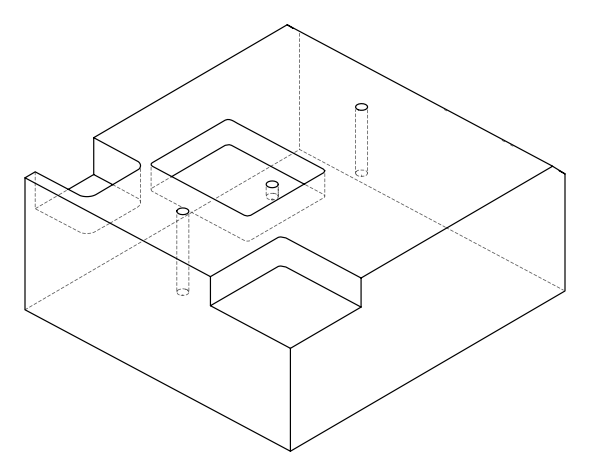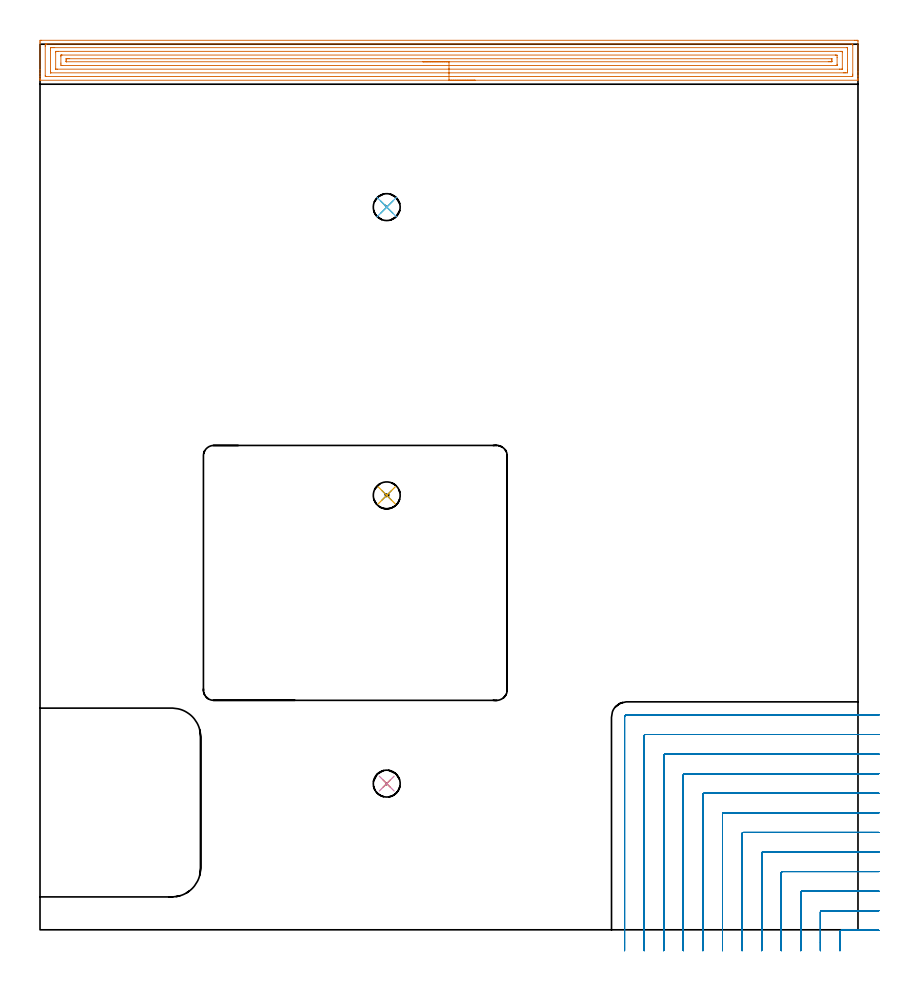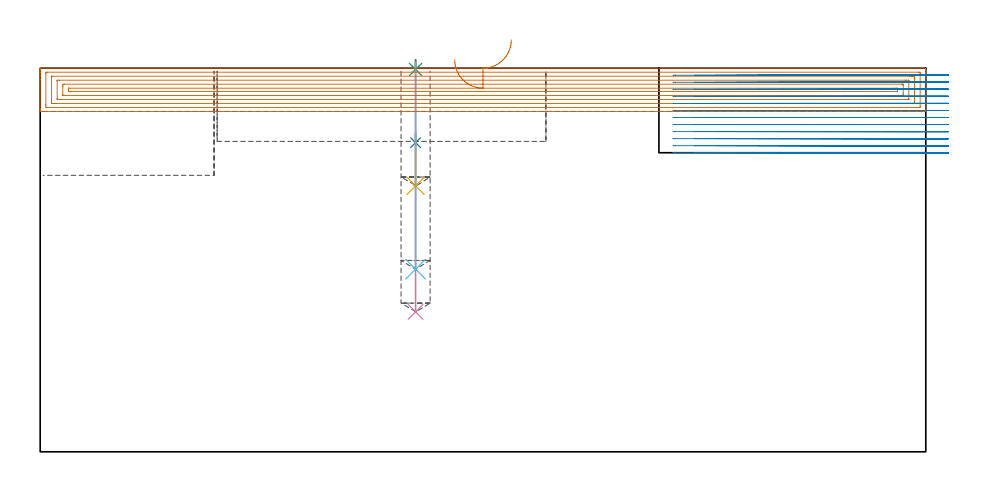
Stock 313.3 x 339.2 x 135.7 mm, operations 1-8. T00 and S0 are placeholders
(PLAN: 10 operations, 5 tool changes, 151.5 min)
(1 SPOT_DRILL | STEP1POCKET | NXT0321_9005460120000 | 0.03 min | 1 mm3)
(2 SPOT_DRILL_1 | STEP1POCKET_1 | NXT0321_9005460120000 | 0.03 min | 2816 mm3)
(3 SPOT_DRILL_2 | STEP1POCKET_2 | NXT0321_9005460120000 | 0.03 min | 1 mm3)
(4 DRILL_BLIND_HOLE_INTO_CENTER | STEP1POCKET | UGT0301_498 | 0.35 min | 6986 mm3)
(5 DRILL_BLIND_HOLE_INTO_CENTER_1 | STEP1POCKET_1 | UGT0301_498 | 0.08 min | 1194 mm3)
(6 DRILL_BLIND_HOLE_INTO_CENTER_2 | STEP1POCKET_2 | UGT0301_498 | 0.29 min | 5733 mm3)
(7 AREA_MILL | FG_CHAMFER_SURFACE | UGT0205_001 | 15.28 min | 36673 mm3)
(8 MILL_CORNER_NOTCH_RECTANGULAR | CORNER_NOTCH_RECTANGULAR | NXT0201_013 | Follow Part, ap 2.5, ae 75% | 33.8 min | 246224 mm3)
(9 MILL_RECTANGULAR_POCKET | POCKET_RECTANGULAR_STRAIGHT | NXT0201_008 | Follow Part, ap 1.5, ae 75% | 93.98 min | 290807 mm3)
(10 MILL_SLOT | SLOT_PARTIAL_RECTANGULAR | UGT0201_094 | Follow Part, ap 5, ae 75% | 7.6 min | 166584 mm3)
(TOOL NXT0321_9005460120000 | NC Spot Drill, 142deg, 12mm, Carbide, Uncoated | D12 PA142 FL30 Z2)
(TOOL UGT0301_498 | Carbide Drill 10.3 mm | D10.3 PA118 FL87 Z2)
(TOOL UGT0205_001 | Chamfer Mill 20 x 3 x 45 deg. | D20 FL50 Z2)
(TOOL NXT0201_013 | ENDMILL 10mm | D10 FL30 Z4)
(TOOL NXT0201_008 | ENDMILL 6mm [2P460-0600-NA 1630] | D6 FL26 Z6)
(TOOL UGT0201_094 | End mill 20 mm | D20 FL38 Z4)
(OP 1 SPOT_DRILL)
G17 G21 G94 G90
T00 M6
G54
G17 G0 G90 X132.8 Y56. S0 M3
G43 Z145.7 H0
G94 G81 G98 Z135.257 F250. R138.7
G80
M5
M2
(OP 2 SPOT_DRILL_1)
G17 G21 G94 G90
T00 M6
G54
G17 G0 G90 X132.8 Y166.4 S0 M3
G43 Z145.7 H0
G94 G81 G98 Z109.357 F250. R112.8
G80
M5
M2
(OP 3 SPOT_DRILL_2)
G17 G21 G94 G90
T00 M6
G54
G17 G0 G90 X132.8 Y276.8 S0 M3
G43 Z145.7 H0
G94 G81 G98 Z135.257 F250. R138.7
G80
M5
M2
(OP 4 DRILL_BLIND_HOLE_INTO_CENTER)
G17 G21 G94 G90
T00 M6
G54
G17 G0 G90 X132.8 Y56. S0 M3
G43 Z145.7 H0
G94 G81 G98 Z49.5 F250. R137.7
G80
M5
M2
(OP 5 DRILL_BLIND_HOLE_INTO_CENTER_1)
G17 G21 G94 G90
T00 M6
G54
G17 G0 G90 X132.8 Y166.4 S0 M3
G43 Z145.7 H0
G94 G81 G98 Z94.1 F250. R111.8
G80
M5
M2
(OP 6 DRILL_BLIND_HOLE_INTO_CENTER_2)
G17 G21 G94 G90
T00 M6
G54
G17 G0 G90 X132.8 Y276.8 S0 M3
G43 Z145.7 H0
G94 G81 G98 Z64.6 F250. R137.7
G80
M5
M2
(OP 7 AREA_MILL)
G17 G21 G94 G90
T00 M6
G54
G17 G0 G90 X166.65 Y325.4 S1061 M3
G43 Z145.7 H0
G94 G1 X166.612 Z144.828 F250.
X166.498 Z143.963
X166.309 Z143.112
X166.047 Z142.28
X165.713 Z141.474
X165.31 Z140.7
X164.842 Z139.964
X164.31 Z139.272
X163.721 Z138.629
X163.078 Z138.039
X162.386 Z137.508
X161.65 Z137.04
X160.876 Z136.637
X160.07 Z136.303
X159.238 Z136.041
X158.386 Z135.852
X157.522 Z135.738
X156.65 Z135.7
X0.182
X0.01 Y325.403 Z135.688
X0.007 Y325.439 Z135.652
X0. Y325.843 Z135.257
Y326.112 Z134.988
Y326.833 Z134.262
Y328.082 Z133.015
Y329.497 Z131.598
Y339.891 Z121.206
X0.002 Y340.155 Z120.943
X0.008 Y340.692 Z120.406
X0.086 Y340.694 Z120.403
X0.629 Y340.7 Z120.4
X312.123
X312.671 Y340.699 Z120.401
X313.214 Y340.694 Z120.403
X313.292 Y340.692 Z120.406
X313.3 Y340.155 Z120.942
Y328.609 Z132.485
Y327.194 Z133.903
Y326.833 Z134.262
Y326.112 Z134.988
Y325.843 Z135.257
Y325.441 Z135.65
X313.291 Y325.403 Z135.688
X313.118 Y325.4 Z135.7
X156.65
Y326.814 Z134.286
X2.417 Y326.815 Z134.285
X2.01 Y326.833 Z134.267
X2.001 Y327.246 Z133.854
X2. Y338.379 Z122.721
X2.001 Y338.792 Z122.308
X2.01 Y339.267 Z121.833
X2.398 Y339.285 Z121.815
X2.417 Y339.286 Z121.814
X310.902 Y339.285 Z121.815
X311.29 Y339.267 Z121.833
X311.299 Y338.854 Z122.246
X311.3 Y327.721 Z133.379
X311.299 Y327.308 Z133.792
X311.29 Y326.833 Z134.267
X310.902 Y326.815 Z134.285
X310.883 Y326.814 Z134.286
X156.65
Y328.228 Z132.872
X4.205 Y328.229 Z132.871
X4.077 Y328.231 Z132.869
X4.032 Y328.233 Z132.867
X4.014 Y328.234 Z132.866
X4.01 Y328.271 Z132.829
X4.005 Y328.406 Z132.694
X4.001 Y328.609 Z132.491
X4. Y328.813 Z132.287
Y336.806 Z124.294
X4.004 Y337.491 Z123.609
X4.007 Y337.687 Z123.413
X4.023 Y337.865 Z123.235
X4.205 Y337.867 Z123.233
X4.717 Y337.87 Z123.23
X5.099 Y337.871 Z123.229
X5.61 Y337.872 Z123.228
X309.095 Y337.871 Z123.229
X309.223 Y337.869 Z123.231
X309.268 Y337.867 Z123.233
X309.286 Y337.866 Z123.234
X309.29 Y337.829 Z123.271
X309.295 Y337.694 Z123.406
X309.299 Y337.491 Z123.609
X309.3 Y337.287 Z123.813
Y329.294 Z131.806
X309.296 Y328.609 Z132.491
X309.293 Y328.413 Z132.687
X309.277 Y328.235 Z132.865
X309.095 Y328.233 Z132.867
X308.583 Y328.23 Z132.87
X308.201 Y328.229 Z132.871
X307.69 Y328.228 Z132.872
X156.65
Y329.643 Z131.457
X6.741
X6.1 Y329.646 Z131.454
X6.027 Y329.648 Z131.452
X6.01 Y329.65 Z131.45
X6.007 Y329.671 Z131.429
X6.004 Y329.725 Z131.375
X6.001 Y329.943 Z131.157
Y336.155 Z124.945
X6.004 Y336.375 Z124.725
X6.007 Y336.43 Z124.67
X6.011 Y336.45 Z124.65
X6.034 Y336.452 Z124.648
X6.142 Y336.455 Z124.645
X6.887 Y336.457 Z124.643
X7.033
X306.559
X307.2 Y336.454 Z124.646
X307.273 Y336.452 Z124.648
X307.29 Y336.45 Z124.65
X307.293 Y336.429 Z124.671
X307.296 Y336.375 Z124.725
X307.299 Y336.157 Z124.943
Y329.945 Z131.155
X307.296 Y329.725 Z131.375
X307.292 Y329.67 Z131.43
X307.289 Y329.65 Z131.45
X307.266 Y329.648 Z131.452
X307.158 Y329.645 Z131.455
X306.413 Y329.643 Z131.457
X306.266
X156.65
Y331.057 Z130.043
X8.676
X8.457 Y331.059 Z130.041
X8.03 Y331.064 Z130.036
X8.01 Y331.274 Z129.826
X8.001 Y331.944 Z129.156
X8. Y334.609 Z126.491
X8.002 Y334.826 Z126.274
X8.007 Y334.994 Z126.106
X8.009 Y335.03 Z126.07
X8.094 Y335.036 Z126.064
X8.239 Y335.04 Z126.06
X8.458 Y335.043 Z126.057
X304.624
X304.843 Y335.041 Z126.059
X305.27 Y335.036 Z126.064
X305.29 Y334.826 Z126.274
X305.299 Y334.156 Z126.944
X305.3 Y331.491 Z129.609
X305.298 Y331.274 Z129.826
X305.293 Y331.106 Z129.994
X305.291 Y331.07 Z130.03
X305.206 Y331.064 Z130.036
X305.061 Y331.06 Z130.04
X304.842 Y331.057 Z130.043
X156.65
Y332.471 Z128.629
X10.152
X10.065 Y332.473 Z128.627
X10.022 Y332.476 Z128.624
X10.01 Y332.479 Z128.621
X10.007 Y332.49 Z128.61
X10.001 Y332.622 Z128.478
X10. Y333.05 Z128.05
X10.001 Y333.51 Z127.59
X10.005 Y333.576 Z127.524
X10.01 Y333.613 Z127.487
X10.03 Y333.622 Z127.478
X10.172 Y333.625 Z127.475
X10.464 Y333.628 Z127.472
X10.775 Y333.629 Z127.471
X11.358
X303.148
X303.235 Y333.627 Z127.473
X303.278 Y333.624 Z127.476
X303.29 Y333.621 Z127.479
X303.293 Y333.61 Z127.49
X303.299 Y333.478 Z127.622
X303.3 Y333.05 Z128.05
X303.299 Y332.59 Z128.51
X303.295 Y332.524 Z128.576
X303.29 Y332.487 Z128.613
X303.27 Y332.478 Z128.622
X303.127 Y332.475 Z128.625
X302.836 Y332.472 Z128.628
X302.525 Y332.471 Z128.629
X301.942
X156.65
X155.778 Z128.667
X154.914 Z128.781
X154.062 Z128.97
X153.23 Z129.232
X152.424 Z129.566
X151.65 Z129.969
X150.914 Z130.437
X150.222 Z130.968
X149.579 Z131.558
X148.99 Z132.201
X148.458 Z132.893
X147.99 Z133.629
X147.587 Z134.403
X147.253 Z135.209
X146.991 Z136.041
X146.802 Z136.892
X146.688 Z137.757
X146.65 Z138.629
G0 Z145.7
M5
M2
(OP 8 MILL_CORNER_NOTCH_RECTANGULAR)
G17 G21 G94 G90
T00 M6
G54
G17 G0 G90 X321.296 Y-0.2 S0 M3
G43 Z145.7 H0
Z133.208
G94 G1 X318.296 F250.
X306.895 F500.
G3 X306.4 Y-0.695 R0.5
G1 Y-5.
Y-8. F250.
G0 Z145.7
X321.3 Y7.3
Z133.208
G1 X318.3
X299.395 F500.
G3 X298.9 Y6.805 R0.5
G1 Y-5.
Y-8. F250.
G0 Z145.7
X321.3 Y14.8
Z133.208
G1 X318.3
X291.895 F500.
G3 X291.4 Y14.305 R0.5
G1 Y-5.
Y-8. F250.
G0 Z145.7
X321.3 Y22.3
Z133.208
G1 X318.3
X284.395 F500.
G3 X283.9 Y21.805 R0.5
G1 Y-5.
Y-8. F250.
G0 Z145.7
X321.3 Y29.8
Z133.208
G1 X318.3
X276.896 F500.
G3 X276.4 Y29.304 R0.5
G1 Y-5.
Y-8. F250.
G0 Z145.7
X321.3 Y37.3
Z133.208
G1 X318.3
X269.396 F500.
G3 X268.9 Y36.804 R0.5
G1 Y-5.
Y-8. F250.
G0 Z145.7
X321.3 Y44.8
Z133.208
G1 X318.3
X261.896 F500.
G3 X261.4 Y44.304 R0.5
G1 Y-5.
Y-8. F250.
G0 Z145.7
X321.3 Y52.3
Z133.208
G1 X318.3
X254.396 F500.
G3 X253.9 Y51.804 R0.5
G1 Y-5.
Y-8. F250.
G0 Z145.7
X321.3 Y59.8
Z133.208
G1 X318.3
X246.897 F500.
G3 X246.4 Y59.303 R0.5
G1 Y-5.
Y-8. F250.
G0 Z145.7
X321.3 Y67.3
Z133.208
G1 X318.3
X239.397 F500.
G3 X238.9 Y66.803 R0.5
G1 Y-5.
Y-8. F250.
G0 Z145.7
X321.3 Y74.8
Z133.208
G1 X318.3
X231.897 F500.
G3 X231.4 Y74.303 R0.5
G1 Y-5.
Y-8. F250.
G0 Z145.7
X321.3 Y82.3
Z133.208
G1 X318.3
X224.7 F500.
G3 X223.9 Y81.5 R0.8
G1 Y-5.
Y-8. F250.
G0 Z145.7
X321.296 Y-0.2
Z130.717
G1 X318.296
X306.894 F500.
G3 X306.4 Y-0.694 R0.5
G1 Y-5.
Y-8. F250.
G0 Z145.7
X321.3 Y7.3
Z130.717
G1 X318.3
X299.395 F500.
G3 X298.9 Y6.805 R0.5
G1 Y-5.
Y-8. F250.
G0 Z145.7
X321.3 Y14.8
Z130.717
G1 X318.3
X291.895 F500.
G3 X291.4 Y14.305 R0.5
G1 Y-5.
Y-8. F250.
G0 Z145.7
X321.3 Y22.3
Z130.717
G1 X318.3
X284.395 F500.
G3 X283.9 Y21.805 R0.5
G1 Y-5.
Y-8. F250.
G0 Z145.7
X321.3 Y29.8
Z130.717
G1 X318.3
X276.896 F500.
G3 X276.4 Y29.304 R0.5
G1 Y-5.
Y-8. F250.
G0 Z145.7
X321.3 Y37.3
Z130.717
G1 X318.3
X269.396 F500.
G3 X268.9 Y36.804 R0.5
G1 Y-5.
Y-8. F250.
G0 Z145.7
X321.3 Y44.8
Z130.717
G1 X318.3
X261.896 F500.
G3 X261.4 Y44.304 R0.5
G1 Y-5.
Y-8. F250.
G0 Z145.7
X321.3 Y52.3
Z130.717
G1 X318.3
X254.396 F500.
G3 X253.9 Y51.804 R0.5
G1 Y-5.
Y-8. F250.
G0 Z145.7
X321.3 Y59.8
Z130.717
G1 X318.3
X246.897 F500.
G3 X246.4 Y59.304 R0.5
G1 Y-5.
Y-8. F250.
G0 Z145.7
X321.3 Y67.3
Z130.717
G1 X318.3
X239.397 F500.
G3 X238.9 Y66.803 R0.5
G1 Y-5.
Y-8. F250.
G0 Z145.7
X321.3 Y74.8
Z130.717
G1 X318.3
X231.897 F500.
G3 X231.4 Y74.303 R0.5
G1 Y-5.
Y-8. F250.
G0 Z145.7
X321.3 Y82.3
Z130.717
G1 X318.3
X224.7 F500.
G3 X223.9 Y81.5 R0.8
G1 Y-5.
Y-8. F250.
G0 Z145.7
X321.296 Y-0.2
Z128.225
G1 X318.296
X306.894 F500.
G3 X306.4 Y-0.694 R0.5
G1 Y-5.
Y-8. F250.
G0 Z145.7
X321.3 Y7.3
Z128.225
G1 X318.3
X299.395 F500.
G3 X298.9 Y6.805 R0.5
G1 Y-5.
Y-8. F250.
G0 Z145.7
X321.3 Y14.8
Z128.225
G1 X318.3
X291.895 F500.
G3 X291.4 Y14.305 R0.5
G1 Y-5.
Y-8. F250.
G0 Z145.7
X321.3 Y22.3
Z128.225
G1 X318.3
X284.395 F500.
G3 X283.9 Y21.805 R0.5
G1 Y-5.
Y-8. F250.
G0 Z145.7
X321.3 Y29.8
Z128.225
G1 X318.3
X276.896 F500.
G3 X276.4 Y29.304 R0.5
G1 Y-5.
Y-8. F250.
G0 Z145.7
X321.3 Y37.3
Z128.225
G1 X318.3
X269.396 F500.
G3 X268.9 Y36.804 R0.5
G1 Y-5.
Y-8. F250.
G0 Z145.7
X321.3 Y44.8
Z128.225
G1 X318.3
X261.896 F500.
G3 X261.4 Y44.304 R0.5
G1 Y-5.
Y-8. F250.
G0 Z145.7
X321.3 Y52.3
Z128.225
G1 X318.3
X254.396 F500.
G3 X253.9 Y51.804 R0.5
G1 Y-5.
Y-8. F250.
G0 Z145.7
X321.3 Y59.8
Z128.225
G1 X318.3
X246.897 F500.
G3 X246.4 Y59.303 R0.5
G1 Y-5.
Y-8. F250.
G0 Z145.7
X321.3 Y67.3
Z128.225
G1 X318.3
X239.397 F500.
G3 X238.9 Y66.803 R0.5
G1 Y-5.
Y-8. F250.
G0 Z145.7
X321.3 Y74.8
Z128.225
G1 X318.3
X231.897 F500.
G3 X231.4 Y74.303 R0.5
G1 Y-5.
Y-8. F250.
G0 Z145.7
X321.3 Y82.3
Z128.225
G1 X318.3
X224.7 F500.
G3 X223.9 Y81.5 R0.8
G1 Y-5.
Y-8. F250.
G0 Z145.7
X321.296 Y-0.2
Z125.733
G1 X318.296
X306.894 F500.
G3 X306.4 Y-0.694 R0.5
G1 Y-5.
Y-8. F250.
G0 Z145.7
X321.3 Y7.3
Z125.733
G1 X318.3
X299.395 F500.
G3 X298.9 Y6.805 R0.5
G1 Y-5.
Y-8. F250.
G0 Z145.7
X321.3 Y14.8
Z125.733
G1 X318.3
X291.895 F500.
G3 X291.4 Y14.305 R0.5
G1 Y-5.
Y-8. F250.
G0 Z145.7
X321.3 Y22.3
Z125.733
G1 X318.3
X284.395 F500.
G3 X283.9 Y21.805 R0.5
G1 Y-5.
Y-8. F250.
G0 Z145.7
X321.3 Y29.8
Z125.733
G1 X318.3
X276.896 F500.
G3 X276.4 Y29.304 R0.5
G1 Y-5.
Y-8. F250.
G0 Z145.7
X321.3 Y37.3
Z125.733
G1 X318.3
X269.396 F500.
G3 X268.9 Y36.804 R0.5
G1 Y-5.
Y-8. F250.
G0 Z145.7
X321.3 Y44.8
Z125.733
G1 X318.3
X261.896 F500.
G3 X261.4 Y44.304 R0.5
G1 Y-5.
Y-8. F250.
G0 Z145.7
X321.3 Y52.3
Z125.733
G1 X318.3
X254.396 F500.
G3 X253.9 Y51.804 R0.5
G1 Y-5.
Y-8. F250.
G0 Z145.7
X321.3 Y59.8
Z125.733
G1 X318.3
X246.897 F500.
G3 X246.4 Y59.303 R0.5
G1 Y-5.
Y-8. F250.
G0 Z145.7
X321.3 Y67.3
Z125.733
G1 X318.3
X239.397 F500.
G3 X238.9 Y66.803 R0.5
G1 Y-5.
Y-8. F250.
G0 Z145.7
X321.3 Y74.8
Z125.733
G1 X318.3
X231.897 F500.
G3 X231.4 Y74.303 R0.5
G1 Y-5.
Y-8. F250.
G0 Z145.7
X321.3 Y82.3
Z125.733
G1 X318.3
X224.7 F500.
G3 X223.9 Y81.5 R0.8
G1 Y-5.
Y-8. F250.
G0 Z145.7
X321.296 Y-0.2
Z123.242
G1 X318.296
X306.894 F500.
G3 X306.4 Y-0.694 R0.5
G1 Y-5.
Y-8. F250.
G0 Z145.7
X321.3 Y7.3
Z123.242
G1 X318.3
X299.395 F500.
G3 X298.9 Y6.805 R0.5
G1 Y-5.
Y-8. F250.
G0 Z145.7
X321.3 Y14.8
Z123.242
G1 X318.3
X291.895 F500.
G3 X291.4 Y14.305 R0.5
G1 Y-5.
Y-8. F250.
G0 Z145.7
X321.3 Y22.3
Z123.242
G1 X318.3
X284.395 F500.
G3 X283.9 Y21.805 R0.5
G1 Y-5.
Y-8. F250.
G0 Z145.7
X321.3 Y29.8
Z123.242
G1 X318.3
X276.896 F500.
G3 X276.4 Y29.304 R0.5
G1 Y-5.
Y-8. F250.
G0 Z145.7
X321.3 Y37.3
Z123.242
G1 X318.3
X269.396 F500.
G3 X268.9 Y36.804 R0.5
G1 Y-5.
Y-8. F250.
G0 Z145.7
X321.3 Y44.8
Z123.242
G1 X318.3
X261.896 F500.
G3 X261.4 Y44.304 R0.5
G1 Y-5.
Y-8. F250.
G0 Z145.7
X321.3 Y52.3
Z123.242
G1 X318.3
X254.396 F500.
G3 X253.9 Y51.804 R0.5
G1 Y-5.
Y-8. F250.
G0 Z145.7
X321.3 Y59.8
Z123.242
G1 X318.3
X246.897 F500.
G3 X246.4 Y59.303 R0.5
G1 Y-5.
Y-8. F250.
G0 Z145.7
X321.3 Y67.3
Z123.242
G1 X318.3
X239.397 F500.
G3 X238.9 Y66.803 R0.5
G1 Y-5.
Y-8. F250.
G0 Z145.7
X321.3 Y74.8
Z123.242
G1 X318.3
X231.897 F500.
G3 X231.4 Y74.303 R0.5
G1 Y-5.
Y-8. F250.
G0 Z145.7
X321.3 Y82.3
Z123.242
G1 X318.3
X224.7 F500.
G3 X223.9 Y81.5 R0.8
G1 Y-5.
Y-8. F250.
G0 Z145.7
X321.296 Y-0.2
Z120.75
G1 X318.296
X306.894 F500.
G3 X306.4 Y-0.694 R0.5
G1 Y-5.
Y-8. F250.
G0 Z145.7
X321.3 Y7.3
Z120.75
G1 X318.3
X299.395 F500.
G3 X298.9 Y6.805 R0.5
G1 Y-5.
Y-8. F250.
G0 Z145.7
X321.3 Y14.8
Z120.75
G1 X318.3
X291.895 F500.
G3 X291.4 Y14.305 R0.5
G1 Y-5.
Y-8. F250.
G0 Z145.7
X321.3 Y22.3
Z120.75
G1 X318.3
X284.395 F500.
G3 X283.9 Y21.805 R0.5
G1 Y-5.
Y-8. F250.
G0 Z145.7
X321.3 Y29.8
Z120.75
G1 X318.3
X276.896 F500.
G3 X276.4 Y29.304 R0.5
G1 Y-5.
Y-8. F250.
G0 Z145.7
X321.3 Y37.3
Z120.75
G1 X318.3
X269.396 F500.
G3 X268.9 Y36.804 R0.5
G1 Y-5.
Y-8. F250.
G0 Z145.7
X321.3 Y44.8
Z120.75
G1 X318.3
X261.896 F500.
G3 X261.4 Y44.304 R0.5
G1 Y-5.
Y-8. F250.
G0 Z145.7
X321.3 Y52.3
Z120.75
G1 X318.3
X254.396 F500.
G3 X253.9 Y51.804 R0.5
G1 Y-5.
Y-8. F250.
G0 Z145.7
X321.3 Y59.8
Z120.75
G1 X318.3
X246.897 F500.
G3 X246.4 Y59.303 R0.5
G1 Y-5.
Y-8. F250.
G0 Z145.7
X321.3 Y67.3
Z120.75
G1 X318.3
X239.397 F500.
G3 X238.9 Y66.803 R0.5
G1 Y-5.
Y-8. F250.
G0 Z145.7
X321.3 Y74.8
Z120.75
G1 X318.3
X231.897 F500.
G3 X231.4 Y74.303 R0.5
G1 Y-5.
Y-8. F250.
G0 Z145.7
X321.3 Y82.3
Z120.75
G1 X318.3
X224.7 F500.
G3 X223.9 Y81.5 R0.8
G1 Y-5.
Y-8. F250.
G0 Z145.7
X321.296 Y-0.2
Z118.258
G1 X318.296
X306.894 F500.
G3 X306.4 Y-0.694 R0.5
G1 Y-5.
Y-8. F250.
G0 Z145.7
X321.3 Y7.3
Z118.258
G1 X318.3
X299.395 F500.
G3 X298.9 Y6.805 R0.5
G1 Y-5.
Y-8. F250.
G0 Z145.7
X321.3 Y14.8
Z118.258
G1 X318.3
X291.895 F500.
G3 X291.4 Y14.305 R0.5
G1 Y-5.
Y-8. F250.
G0 Z145.7
X321.3 Y22.3
Z118.258
G1 X318.3
X284.395 F500.
G3 X283.9 Y21.805 R0.5
G1 Y-5.
Y-8. F250.
G0 Z145.7
X321.3 Y29.8
Z118.258
G1 X318.3
X276.896 F500.
G3 X276.4 Y29.304 R0.5
G1 Y-5.
Y-8. F250.
G0 Z145.7
X321.3 Y37.3
Z118.258
G1 X318.3
X269.396 F500.
G3 X268.9 Y36.804 R0.5
G1 Y-5.
Y-8. F250.
G0 Z145.7
X321.3 Y44.8
Z118.258
G1 X318.3
X261.896 F500.
G3 X261.4 Y44.304 R0.5
G1 Y-5.
Y-8. F250.
G0 Z145.7
X321.3 Y52.3
Z118.258
G1 X318.3
X254.396 F500.
G3 X253.9 Y51.804 R0.5
G1 Y-5.
Y-8. F250.
G0 Z145.7
X321.3 Y59.8
Z118.258
G1 X318.3
X246.897 F500.
G3 X246.4 Y59.304 R0.5
G1 Y-5.
Y-8. F250.
G0 Z145.7
X321.3 Y67.3
Z118.258
G1 X318.3
X239.397 F500.
G3 X238.9 Y66.803 R0.5
G1 Y-5.
Y-8. F250.
G0 Z145.7
X321.3 Y74.8
Z118.258
G1 X318.3
X231.897 F500.
G3 X231.4 Y74.303 R0.5
G1 Y-5.
Y-8. F250.
G0 Z145.7
X321.3 Y82.3
Z118.258
G1 X318.3
X224.7 F500.
G3 X223.9 Y81.5 R0.8
G1 Y-5.
Y-8. F250.
G0 Z145.7
X321.296 Y-0.2
Z115.767
G1 X318.296
X306.894 F500.
G3 X306.4 Y-0.694 R0.5
G1 Y-5.
Y-8. F250.
G0 Z145.7
X321.3 Y7.3
Z115.767
G1 X318.3
X299.395 F500.
G3 X298.9 Y6.805 R0.5
G1 Y-5.
Y-8. F250.
G0 Z145.7
X321.3 Y14.8
Z115.767
G1 X318.3
X291.895 F500.
G3 X291.4 Y14.305 R0.5
G1 Y-5.
Y-8. F250.
G0 Z145.7
X321.3 Y22.3
Z115.767
G1 X318.3
X284.395 F500.
G3 X283.9 Y21.805 R0.5
G1 Y-5.
Y-8. F250.
G0 Z145.7
X321.3 Y29.8
Z115.767
G1 X318.3
X276.896 F500.
G3 X276.4 Y29.304 R0.5
G1 Y-5.
Y-8. F250.
G0 Z145.7
X321.3 Y37.3
Z115.767
G1 X318.3
X269.396 F500.
G3 X268.9 Y36.804 R0.5
G1 Y-5.
Y-8. F250.
G0 Z145.7
X321.3 Y44.8
Z115.767
G1 X318.3
X261.896 F500.
G3 X261.4 Y44.304 R0.5
G1 Y-5.
Y-8. F250.
G0 Z145.7
X321.3 Y52.3
Z115.767
G1 X318.3
X254.396 F500.
G3 X253.9 Y51.804 R0.5
G1 Y-5.
Y-8. F250.
G0 Z145.7
X321.3 Y59.8
Z115.767
G1 X318.3
X246.897 F500.
G3 X246.4 Y59.304 R0.5
G1 Y-5.
Y-8. F250.
G0 Z145.7
X321.3 Y67.3
Z115.767
G1 X318.3
X239.397 F500.
G3 X238.9 Y66.803 R0.5
G1 Y-5.
Y-8. F250.
G0 Z145.7
X321.3 Y74.8
Z115.767
G1 X318.3
X231.897 F500.
G3 X231.4 Y74.303 R0.5
G1 Y-5.
Y-8. F250.
G0 Z145.7
X321.3 Y82.3
Z115.767
G1 X318.3
X224.7 F500.
G3 X223.9 Y81.5 R0.8
G1 Y-5.
Y-8. F250.
G0 Z145.7
X321.296 Y-0.2
Z113.275
G1 X318.296
X306.894 F500.
G3 X306.4 Y-0.694 R0.5
G1 Y-5.
Y-8. F250.
G0 Z145.7
X321.3 Y7.3
Z113.275
G1 X318.3
X299.395 F500.
G3 X298.9 Y6.805 R0.5
G1 Y-5.
Y-8. F250.
G0 Z145.7
X321.3 Y14.8
Z113.275
G1 X318.3
X291.895 F500.
G3 X291.4 Y14.305 R0.5
G1 Y-5.
Y-8. F250.
G0 Z145.7
X321.3 Y22.3
Z113.275
G1 X318.3
X284.395 F500.
G3 X283.9 Y21.805 R0.5
G1 Y-5.
Y-8. F250.
G0 Z145.7
X321.3 Y29.8
Z113.275
G1 X318.3
X276.896 F500.
G3 X276.4 Y29.304 R0.5
G1 Y-5.
Y-8. F250.
G0 Z145.7
X321.3 Y37.3
Z113.275
G1 X318.3
X269.396 F500.
G3 X268.9 Y36.804 R0.5
G1 Y-5.
Y-8. F250.
G0 Z145.7
X321.3 Y44.8
Z113.275
G1 X318.3
X261.896 F500.
G3 X261.4 Y44.304 R0.5
G1 Y-5.
Y-8. F250.
G0 Z145.7
X321.3 Y52.3
Z113.275
G1 X318.3
X254.396 F500.
G3 X253.9 Y51.804 R0.5
G1 Y-5.
Y-8. F250.
G0 Z145.7
X321.3 Y59.8
Z113.275
G1 X318.3
X246.897 F500.
G3 X246.4 Y59.304 R0.5
G1 Y-5.
Y-8. F250.
G0 Z145.7
X321.3 Y67.3
Z113.275
G1 X318.3
X239.397 F500.
G3 X238.9 Y66.803 R0.5
G1 Y-5.
Y-8. F250.
G0 Z145.7
X321.3 Y74.8
Z113.275
G1 X318.3
X231.897 F500.
G3 X231.4 Y74.303 R0.5
G1 Y-5.
Y-8. F250.
G0 Z145.7
X321.3 Y82.3
Z113.275
G1 X318.3
X224.7 F500.
G3 X223.9 Y81.5 R0.8
G1 Y-5.
Y-8. F250.
G0 Z145.7
X321.296 Y-0.2
Z110.783
G1 X318.296
X306.894 F500.
G3 X306.4 Y-0.694 R0.5
G1 Y-5.
Y-8. F250.
G0 Z145.7
X321.3 Y7.3
Z110.783
G1 X318.3
X299.395 F500.
G3 X298.9 Y6.805 R0.5
G1 Y-5.
Y-8. F250.
G0 Z145.7
X321.3 Y14.8
Z110.783
G1 X318.3
X291.895 F500.
G3 X291.4 Y14.305 R0.5
G1 Y-5.
Y-8. F250.
G0 Z145.7
X321.3 Y22.3
Z110.783
G1 X318.3
X284.395 F500.
G3 X283.9 Y21.805 R0.5
G1 Y-5.
Y-8. F250.
G0 Z145.7
X321.3 Y29.8
Z110.783
G1 X318.3
X276.896 F500.
G3 X276.4 Y29.304 R0.5
G1 Y-5.
Y-8. F250.
G0 Z145.7
X321.3 Y37.3
Z110.783
G1 X318.3
X269.396 F500.
G3 X268.9 Y36.804 R0.5
G1 Y-5.
Y-8. F250.
G0 Z145.7
X321.3 Y44.8
Z110.783
G1 X318.3
X261.896 F500.
G3 X261.4 Y44.304 R0.5
G1 Y-5.
Y-8. F250.
G0 Z145.7
X321.3 Y52.3
Z110.783
G1 X318.3
X254.396 F500.
G3 X253.9 Y51.804 R0.5
G1 Y-5.
Y-8. F250.
G0 Z145.7
X321.3 Y59.8
Z110.783
G1 X318.3
X246.897 F500.
G3 X246.4 Y59.304 R0.5
G1 Y-5.
Y-8. F250.
G0 Z145.7
X321.3 Y67.3
Z110.783
G1 X318.3
X239.397 F500.
G3 X238.9 Y66.803 R0.5
G1 Y-5.
Y-8. F250.
G0 Z145.7
X321.3 Y74.8
Z110.783
G1 X318.3
X231.897 F500.
G3 X231.4 Y74.303 R0.5
G1 Y-5.
Y-8. F250.
G0 Z145.7
X321.3 Y82.3
Z110.783
G1 X318.3
X224.7 F500.
G3 X223.9 Y81.5 R0.8
G1 Y-5.
Y-8. F250.
G0 Z145.7
X321.296 Y-0.2
Z108.292
G1 X318.296
X306.894 F500.
G3 X306.4 Y-0.694 R0.5
G1 Y-5.
Y-8. F250.
G0 Z145.7
X321.3 Y7.3
Z108.292
G1 X318.3
X299.395 F500.
G3 X298.9 Y6.805 R0.5
G1 Y-5.
Y-8. F250.
G0 Z145.7
X321.3 Y14.8
Z108.292
G1 X318.3
X291.895 F500.
G3 X291.4 Y14.305 R0.5
G1 Y-5.
Y-8. F250.
G0 Z145.7
X321.3 Y22.3
Z108.292
G1 X318.3
X284.395 F500.
G3 X283.9 Y21.805 R0.5
G1 Y-5.
Y-8. F250.
G0 Z145.7
X321.3 Y29.8
Z108.292
G1 X318.3
X276.896 F500.
G3 X276.4 Y29.304 R0.5
G1 Y-5.
Y-8. F250.
G0 Z145.7
X321.3 Y37.3
Z108.292
G1 X318.3
X269.396 F500.
G3 X268.9 Y36.804 R0.5
G1 Y-5.
Y-8. F250.
G0 Z145.7
X321.3 Y44.8
Z108.292
G1 X318.3
X261.896 F500.
G3 X261.4 Y44.304 R0.5
G1 Y-5.
Y-8. F250.
G0 Z145.7
X321.3 Y52.3
Z108.292
G1 X318.3
X254.396 F500.
G3 X253.9 Y51.804 R0.5
G1 Y-5.
Y-8. F250.
G0 Z145.7
X321.3 Y59.8
Z108.292
G1 X318.3
X246.897 F500.
G3 X246.4 Y59.304 R0.5
G1 Y-5.
Y-8. F250.
G0 Z145.7
X321.3 Y67.3
Z108.292
G1 X318.3
X239.397 F500.
G3 X238.9 Y66.803 R0.5
G1 Y-5.
Y-8. F250.
G0 Z145.7
X321.3 Y74.8
Z108.292
G1 X318.3
X231.897 F500.
G3 X231.4 Y74.303 R0.5
G1 Y-5.
Y-8. F250.
G0 Z145.7
X321.3 Y82.3
Z108.292
G1 X318.3
X224.7 F500.
G3 X223.9 Y81.5 R0.8
G1 Y-5.
Y-8. F250.
G0 Z145.7
X321.296 Y-0.2
Z105.8
G1 X318.296
X306.894 F500.
G3 X306.4 Y-0.694 R0.5
G1 Y-5.
Y-8. F250.
G0 Z145.7
X321.3 Y7.3
Z105.8
G1 X318.3
X299.395 F500.
G3 X298.9 Y6.805 R0.5
G1 Y-5.
Y-8. F250.
G0 Z145.7
X321.3 Y14.8
Z105.8
G1 X318.3
X291.895 F500.
G3 X291.4 Y14.305 R0.5
G1 Y-5.
Y-8. F250.
G0 Z145.7
X321.3 Y22.3
Z105.8
G1 X318.3
X284.395 F500.
G3 X283.9 Y21.805 R0.5
G1 Y-5.
Y-8. F250.
G0 Z145.7
X321.3 Y29.8
Z105.8
G1 X318.3
X276.896 F500.
G3 X276.4 Y29.304 R0.5
G1 Y-5.
Y-8. F250.
G0 Z145.7
X321.3 Y37.3
Z105.8
G1 X318.3
X269.396 F500.
G3 X268.9 Y36.804 R0.5
G1 Y-5.
Y-8. F250.
G0 Z145.7
X321.3 Y44.8
Z105.8
G1 X318.3
X261.896 F500.
G3 X261.4 Y44.304 R0.5
G1 Y-5.
Y-8. F250.
G0 Z145.7
X321.3 Y52.3
Z105.8
G1 X318.3
X254.396 F500.
G3 X253.9 Y51.804 R0.5
G1 Y-5.
Y-8. F250.
G0 Z145.7
X321.3 Y59.8
Z105.8
G1 X318.3
X246.897 F500.
G3 X246.4 Y59.304 R0.5
G1 Y-5.
Y-8. F250.
G0 Z145.7
X321.3 Y67.3
Z105.8
G1 X318.3
X239.397 F500.
G3 X238.9 Y66.803 R0.5
G1 Y-5.
Y-8. F250.
G0 Z145.7
X321.3 Y74.8
Z105.8
G1 X318.3
X231.897 F500.
G3 X231.4 Y74.303 R0.5
G1 Y-5.
Y-8. F250.
G0 Z145.7
X321.3 Y82.3
Z105.8
G1 X318.3
X224.7 F500.
G3 X223.9 Y81.5 R0.8
G1 Y-5.
Y-8. F250.
G0 Z145.7
M5
M2
